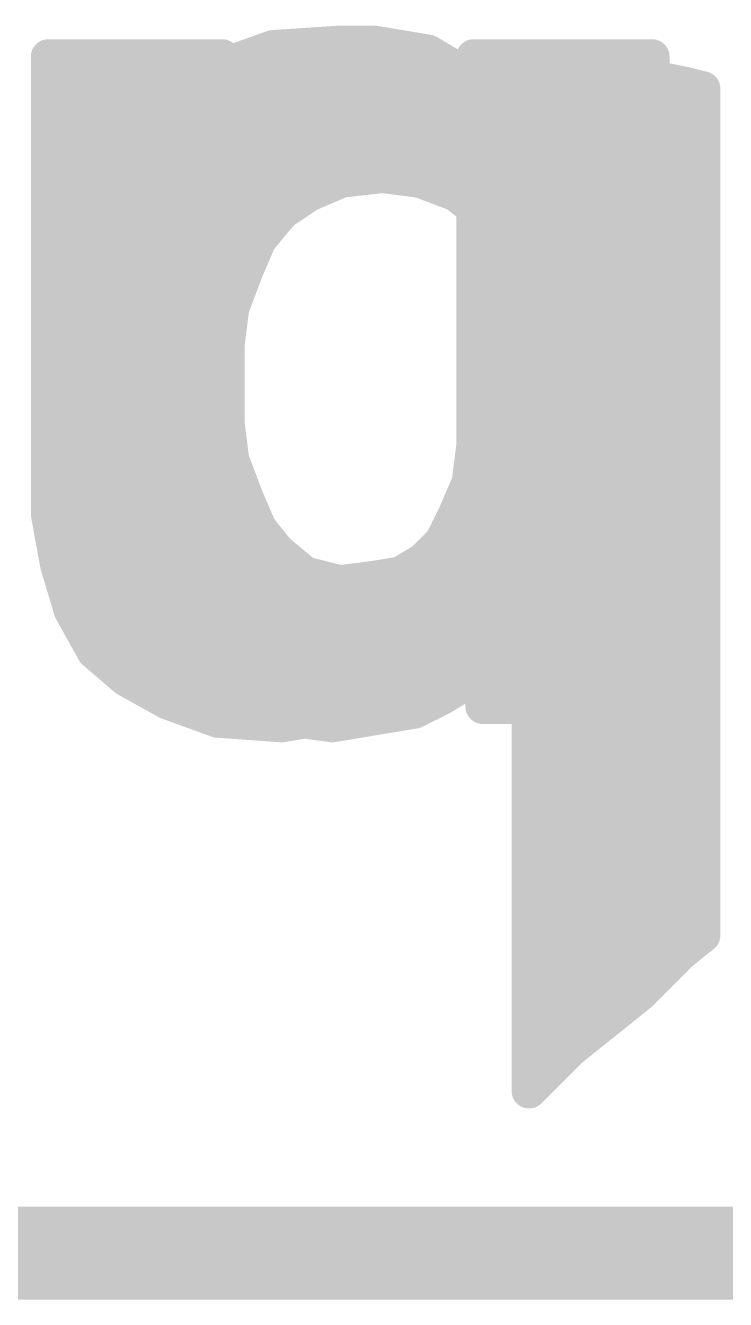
# Model space of a CAD drawing. Extents: x -22 to 88, y -20 to 45.
# Drawn here: x 17.691 to 19.222, y -0.102 to 2.682 of the extents above; entities that cross this region are included whole.
import ezdxf

# ---------------------------------------------------------------- set-up
doc = ezdxf.new("R2010")
doc.units = 0
for name, color, linetype in [('1', 12, 'CONTINUOUS'), ('16', 132, 'CONTINUOUS'), ('20', 53, 'CONTINUOUS'), ('21', 41, 'CONTINUOUS'), ('22', 40, 'CONTINUOUS')]:
    doc.layers.add(name, color=color, linetype=linetype)

msp = doc.modelspace()

# ---------------------------------------------------------------- linework, layer by layer
at = {"layer": '1', "const_width": 0.1524}
msp.add_lwpolyline([(28.752, 0), (1.778, 0)], dxfattribs=at)
at = {"layer": '16', "const_width": 0.1524}
msp.add_lwpolyline([(28.702, 0), (1.778, 0)], dxfattribs=at)
at = {"layer": '20', "const_width": 0.2032}
msp.add_lwpolyline([(28.702, 0), (1.778, 0)], dxfattribs=at)
at = {"layer": '21', "const_width": 0.0381}
for points in [[(17.741, 2.6331, 1), (17.741, 2.595)], [(17.76, 2.614, 1), (17.7219, 2.614)], [(18.1401, 2.614, 1), (18.102, 2.614)], [(18.121, 2.595, 1), (18.121, 2.6331)], [(18.671, 2.6331, 1), (18.671, 2.595)], [(18.69, 2.614, 1), (18.6519, 2.614)], [(19.08, 2.614, 1), (19.0419, 2.614)], [(19.061, 2.595, 1), (19.061, 2.6331)], [(17.741, 2.6099, 1), (17.741, 2.5718)], [(18.121, 2.5718, 1), (18.121, 2.6099)], [(18.671, 2.6099, 1), (18.671, 2.5718)], [(19.061, 2.5718, 1), (19.061, 2.6099)], [(17.741, 2.5337, 1), (17.741, 2.4956)], [(18.121, 2.4956, 1), (18.121, 2.5337)], [(18.671, 2.5337, 1), (18.671, 2.4956)], [(19.061, 2.4956, 1), (19.061, 2.5337)], [(17.741, 2.4575, 1), (17.741, 2.4194)], [(18.121, 2.4194, 1), (18.121, 2.4575)], [(18.671, 2.4575, 1), (18.671, 2.4194)], [(19.061, 2.4194, 1), (19.061, 2.4575)], [(17.741, 2.3813, 1), (17.741, 2.3432)], [(18.121, 2.3432, 1), (18.121, 2.3813)], [(18.671, 2.3813, 1), (18.671, 2.3432)], [(19.061, 2.3432, 1), (19.061, 2.3813)], [(17.741, 2.3051, 1), (17.741, 2.267)], [(18.121, 2.267, 1), (18.121, 2.3051)], [(18.671, 2.3051, 1), (18.671, 2.267)], [(19.061, 2.267, 1), (19.061, 2.3051)], [(17.741, 2.2288, 1), (17.741, 2.1907)], [(18.121, 2.1907, 1), (18.121, 2.2288)], [(18.671, 2.2288, 1), (18.671, 2.1907)], [(19.061, 2.1907, 1), (19.061, 2.2288)], [(17.741, 2.1526, 1), (17.741, 2.1145)], [(18.121, 2.1145, 1), (18.121, 2.1526)], [(18.671, 2.1526, 1), (18.671, 2.1145)], [(19.061, 2.1145, 1), (19.061, 2.1526)], [(17.741, 2.0764, 1), (17.741, 2.0383)], [(18.121, 2.0383, 1), (18.121, 2.0764)], [(18.671, 2.0764, 1), (18.671, 2.0383)], [(19.061, 2.0383, 1), (19.061, 2.0764)], [(17.741, 2.0002, 1), (17.741, 1.9622)], [(18.121, 1.9622, 1), (18.121, 2.0002)], [(18.671, 2.0002, 1), (18.671, 1.9622)], [(19.061, 1.9622, 1), (19.061, 2.0002)], [(17.741, 1.9241, 1), (17.741, 1.886)], [(18.121, 1.886, 1), (18.121, 1.9241)], [(18.671, 1.9241, 1), (18.671, 1.886)], [(19.061, 1.886, 1), (19.061, 1.9241)], [(17.741, 1.8478, 1), (17.741, 1.8097)], [(18.121, 1.8097, 1), (18.121, 1.8478)], [(18.671, 1.8478, 1), (18.671, 1.8097)], [(19.061, 1.8097, 1), (19.061, 1.8478)], [(18.1399, 1.8164, 1), (18.1021, 1.8116)], [(18.102, 1.814, 1), (18.1401, 1.814)], [(17.741, 1.7717, 1), (17.741, 1.7336)], [(18.1287, 1.7336, 1), (18.1287, 1.7717)], [(18.6696, 1.7717, 1), (18.6696, 1.7336)], [(18.6519, 1.764, 1), (18.69, 1.764)], [(18.6899, 1.7616, 1), (18.6521, 1.7664)], [(19.061, 1.7336, 1), (19.061, 1.7717)], [(18.1499, 1.7364, 1), (18.1121, 1.7316)], [(18.1121, 1.7316, 1), (18.1499, 1.7364)], [(17.741, 1.6955, 1), (17.741, 1.6574)], [(18.1382, 1.6574, 1), (18.1382, 1.6955)], [(18.6577, 1.6955, 1), (18.6577, 1.6574)], [(18.6421, 1.6864, 1), (18.6799, 1.6816)], [(18.6785, 1.6765, 1), (18.6435, 1.6915)], [(19.061, 1.6574, 1), (19.061, 1.6955)], [(18.1598, 1.6571, 1), (18.1222, 1.6509)], [(18.1221, 1.6516, 1), (18.1599, 1.6564)], [(17.7597, 1.6174, 1), (17.7223, 1.6106)], [(18.648, 1.6055, 1), (18.614, 1.6225)], [(17.7219, 1.614, 1), (17.76, 1.614)], [(17.7435, 1.6193, 1), (17.7435, 1.5812)], [(18.1662, 1.6054, 1), (18.1358, 1.5826)], [(18.1322, 1.5909, 1), (18.1698, 1.5971)], [(18.15, 1.5812, 1), (18.15, 1.6193)], [(18.6241, 1.6193, 1), (18.6241, 1.5812)], [(18.6135, 1.6215, 1), (18.6485, 1.6065)], [(19.061, 1.5812, 1), (19.061, 1.6193)], [(18.1962, 1.5654, 1), (18.1658, 1.5426)], [(18.6145, 1.5405, 1), (18.5875, 1.5675)], [(17.7574, 1.5431, 1), (17.7574, 1.505)], [(18.1658, 1.5426, 1), (18.1962, 1.5654)], [(18.2035, 1.505, 1), (18.2035, 1.5431)], [(18.571, 1.5431, 1), (18.571, 1.505)], [(18.584, 1.5625, 1), (18.618, 1.5455)], [(19.061, 1.505, 1), (19.061, 1.5431)], [(17.7792, 1.5095, 1), (17.7428, 1.4985)], [(18.2208, 1.5303, 1), (18.2012, 1.4977)], [(18.1958, 1.5026, 1), (18.2262, 1.5254)], [(18.5475, 1.5275, 1), (18.5745, 1.5005)], [(18.5708, 1.4977, 1), (18.5512, 1.5303)], [(17.7423, 1.5006, 1), (17.7797, 1.5074)], [(18.2647, 1.5027, 1), (18.2573, 1.4653)], [(18.2512, 1.4677, 1), (18.2708, 1.5003)], [(18.3141, 1.4928, 1), (18.3079, 1.4552)], [(18.3073, 1.4553, 1), (18.3147, 1.4927)], [(18.4479, 1.4928, 1), (18.4541, 1.4552)], [(18.4534, 1.4551, 1), (18.4486, 1.4929)], [(18.5012, 1.5003, 1), (18.5208, 1.4677)], [(18.5141, 1.4652, 1), (18.5079, 1.5028)], [(17.7779, 1.4668, 1), (17.7779, 1.4287)], [(18.3686, 1.4829, 1), (18.3734, 1.4451)], [(18.3679, 1.4452, 1), (18.3741, 1.4828)], [(19.061, 1.4287, 1), (19.061, 1.4668)], [(17.8077, 1.4133, 1), (17.7743, 1.3947)], [(17.7728, 1.3985, 1), (17.8092, 1.4095)], [(18.681, 1.4131, 1), (18.681, 1.375)], [(18.6969, 1.3834, 1), (18.6651, 1.4046)], [(18.7101, 1.394, 1), (18.672, 1.394)], [(18.691, 1.375, 1), (18.691, 1.4131)], [(17.809, 1.3907, 1), (17.809, 1.3526)], [(18.6661, 1.3526, 1), (18.6661, 1.3907)], [(18.691, 1.3907, 1), (18.691, 1.3526)], [(19.08, 1.374, 1), (19.0419, 1.374)], [(19.0419, 1.374, 1), (19.08, 1.374)], [(19.061, 1.3526, 1), (19.061, 1.3907)], [(18.6559, 1.3221, 1), (18.6261, 1.3459)], [(17.8534, 1.3285, 1), (17.8286, 1.2995)], [(17.8243, 1.3047, 1), (17.8577, 1.3233)], [(18.6251, 1.3446, 1), (18.6569, 1.3234)], [(17.8627, 1.3145, 1), (17.8627, 1.2764)], [(18.5861, 1.2959, 1), (18.6159, 1.2721)], [(18.6129, 1.2691, 1), (18.5891, 1.2989)], [(18.6101, 1.2764, 1), (18.6101, 1.3145)], [(18.691, 1.3145, 1), (18.691, 1.2764)], [(19.061, 1.2764, 1), (19.061, 1.3145)], [(17.9203, 1.2707, 1), (17.9017, 1.2373)], [(17.8986, 1.2395, 1), (17.9234, 1.2685)], [(18.5595, 1.227, 1), (18.5425, 1.261)], [(17.9736, 1.2383, 1), (17.9736, 1.2002)], [(18.5014, 1.2002, 1), (18.5014, 1.2383)], [(18.5391, 1.2589, 1), (18.5629, 1.2291)], [(18.691, 1.2383, 1), (18.691, 1.2002)], [(19.061, 1.2002, 1), (19.061, 1.2383)], [(18.0075, 1.2219, 1), (17.9945, 1.1861)], [(17.9917, 1.1873, 1), (18.0103, 1.2207)], [(18.4339, 1.2117, 1), (18.4481, 1.1763)], [(18.447, 1.1759, 1), (18.435, 1.2121)], [(18.4825, 1.231, 1), (18.4995, 1.197)], [(18.4981, 1.1963, 1), (18.4839, 1.2317)], [(18.691, 1.213, 1), (18.691, 1.1749)], [(19.061, 1.1749, 1), (19.061, 1.213)], [(18.1124, 1.183, 1), (18.1096, 1.145)], [(18.1045, 1.1461, 1), (18.1175, 1.1819)], [(18.3083, 1.1829, 1), (18.3137, 1.1451)], [(18.3141, 1.1452, 1), (18.3079, 1.1828)], [(18.375, 1.1921, 1), (18.387, 1.1559)], [(18.3837, 1.1551, 1), (18.3783, 1.1929)], [(18.672, 1.194, 1), (18.7101, 1.194)], [(19.0419, 1.194, 1), (19.08, 1.194)], [(18.2479, 1.1728, 1), (18.2541, 1.1352)], [(18.2496, 1.135, 1), (18.2524, 1.173)]]:
    msp.add_lwpolyline(points, format="xyb", dxfattribs=at)
at = {"layer": '21', "const_width": 0.0762}
for points in [[(17.741, 1.614), (17.741, 2.614)], [(17.741, 2.614), (18.121, 2.614)], [(18.121, 2.614), (18.121, 1.814)], [(18.671, 1.764), (18.671, 2.614)], [(18.671, 2.614), (19.061, 2.614)], [(19.061, 2.614), (19.061, 1.374)], [(17.741, 2.5908), (18.121, 2.5908)], [(18.671, 2.5908), (19.061, 2.5908)], [(17.741, 2.5146), (18.121, 2.5146)], [(18.671, 2.5146), (19.061, 2.5146)], [(17.741, 2.4384), (18.121, 2.4384)], [(18.671, 2.4384), (19.061, 2.4384)], [(17.741, 2.3622), (18.121, 2.3622)], [(18.671, 2.3622), (19.061, 2.3622)], [(17.741, 2.286), (18.121, 2.286)], [(18.671, 2.286), (19.061, 2.286)], [(17.741, 2.2098), (18.121, 2.2098)], [(18.671, 2.2098), (19.061, 2.2098)], [(17.741, 2.1336), (18.121, 2.1336)], [(18.671, 2.1336), (19.061, 2.1336)], [(17.741, 2.0574), (18.121, 2.0574)], [(18.671, 2.0574), (19.061, 2.0574)], [(17.741, 1.9812), (18.121, 1.9812)], [(18.671, 1.9812), (19.061, 1.9812)], [(17.741, 1.905), (18.121, 1.905)], [(18.671, 1.905), (19.061, 1.905)], [(17.741, 1.8288), (18.121, 1.8288)], [(18.671, 1.8288), (19.061, 1.8288)], [(18.121, 1.814), (18.131, 1.734)], [(17.741, 1.7526), (18.1287, 1.7526)], [(18.661, 1.684), (18.671, 1.764)], [(18.6696, 1.7526), (19.061, 1.7526)], [(18.131, 1.734), (18.141, 1.654)], [(17.741, 1.6764), (18.1382, 1.6764)], [(18.631, 1.614), (18.661, 1.684)], [(18.6577, 1.6764), (19.061, 1.6764)], [(18.141, 1.654), (18.151, 1.594)], [(17.761, 1.504), (17.741, 1.614)], [(18.601, 1.554), (18.631, 1.614)], [(17.7435, 1.6002), (18.15, 1.6002)], [(18.151, 1.594), (18.181, 1.554)], [(18.6241, 1.6002), (19.061, 1.6002)], [(18.181, 1.554), (18.211, 1.514)], [(18.561, 1.514), (18.601, 1.554)], [(17.7574, 1.524), (18.2035, 1.524)], [(18.571, 1.524), (19.061, 1.524)], [(17.791, 1.404), (17.761, 1.504)], [(18.211, 1.514), (18.261, 1.484)], [(18.511, 1.484), (18.561, 1.514)], [(18.261, 1.484), (18.311, 1.474)], [(18.311, 1.474), (18.371, 1.464)], [(18.371, 1.464), (18.451, 1.474)], [(18.451, 1.474), (18.511, 1.484)], [(17.7779, 1.4478), (19.061, 1.4478)], [(17.841, 1.314), (17.791, 1.404)], [(18.681, 1.394), (18.641, 1.334)], [(18.691, 1.394), (18.681, 1.394)], [(18.691, 1.194), (18.691, 1.394)], [(17.809, 1.3716), (18.6661, 1.3716)], [(18.691, 1.3716), (19.061, 1.3716)], [(19.061, 1.374), (19.061, 1.194)], [(18.641, 1.334), (18.601, 1.284)], [(17.911, 1.254), (17.841, 1.314)], [(17.8627, 1.2954), (18.6101, 1.2954)], [(18.601, 1.284), (18.551, 1.244)], [(18.691, 1.2954), (19.061, 1.2954)], [(18.001, 1.204), (17.911, 1.254)], [(18.551, 1.244), (18.491, 1.214)], [(17.9736, 1.2192), (18.5014, 1.2192)], [(18.691, 1.2192), (19.061, 1.2192)], [(18.111, 1.164), (18.001, 1.204)], [(18.441, 1.194), (18.381, 1.174)], [(18.491, 1.214), (18.441, 1.194)], [(19.061, 1.194), (18.691, 1.194)], [(18.251, 1.154), (18.111, 1.164)], [(18.311, 1.164), (18.251, 1.154)], [(18.381, 1.174), (18.311, 1.164)]]:
    msp.add_lwpolyline(points, dxfattribs=at)
at = {"layer": '22', "const_width": 0.0762}
for points in [[(18.382, 2.644), (18.232, 2.634)], [(18.452, 2.644), (18.382, 2.644)], [(18.512, 2.634), (18.452, 2.644)], [(18.232, 2.634), (18.092, 2.584)], [(18.572, 2.624), (18.512, 2.634)], [(18.622, 2.594), (18.572, 2.624)], [(18.852, 2.604), (18.802, 2.614)], [(18.802, 2.614), (18.802, 2.434)], [(18.092, 2.584), (17.982, 2.514)], [(18.111, 2.5908), (18.6273, 2.5908)], [(18.672, 2.564), (18.622, 2.594)], [(18.802, 2.5908), (18.9148, 2.5908)], [(18.902, 2.594), (18.852, 2.604)], [(18.942, 2.584), (18.902, 2.594)], [(18.992, 2.574), (18.942, 2.584)], [(18.722, 2.524), (18.672, 2.564)], [(19.032, 2.564), (18.992, 2.574)], [(19.082, 2.564), (19.032, 2.564)], [(19.132, 2.554), (19.082, 2.564)], [(19.172, 2.544), (19.132, 2.554)], [(18.762, 2.484), (18.722, 2.524)], [(19.172, 0.694), (19.172, 2.544)], [(17.982, 2.514), (17.892, 2.414)], [(17.9829, 2.5146), (18.7314, 2.5146)], [(18.802, 2.5146), (19.172, 2.5146)], [(18.802, 2.434), (18.762, 2.484)], [(17.892, 2.414), (17.822, 2.304)], [(17.914, 2.4384), (18.7985, 2.4384)], [(18.802, 2.4384), (19.172, 2.4384)], [(17.859, 2.3622), (19.172, 2.3622)], [(18.312, 2.314), (18.382, 2.344)], [(18.382, 2.344), (18.472, 2.354)], [(18.472, 2.354), (18.552, 2.344)], [(18.552, 2.344), (18.632, 2.314)], [(17.822, 2.304), (17.782, 2.174)], [(18.252, 2.274), (18.312, 2.314)], [(18.632, 2.314), (18.682, 2.274)], [(17.8165, 2.286), (18.27, 2.286)], [(18.202, 2.214), (18.252, 2.274)], [(18.667, 2.286), (19.172, 2.286)], [(18.682, 2.274), (18.732, 2.214)], [(17.793, 2.2098), (18.2002, 2.2098)], [(18.172, 2.144), (18.202, 2.214)], [(18.732, 2.214), (18.762, 2.144)], [(18.7338, 2.2098), (19.172, 2.2098)], [(17.782, 2.174), (17.752, 2.034)], [(17.7733, 2.1336), (18.1681, 2.1336)], [(18.142, 2.064), (18.172, 2.144)], [(18.762, 2.144), (18.792, 2.064)], [(18.7659, 2.1336), (19.172, 2.1336)], [(17.757, 2.0574), (18.1412, 2.0574)], [(18.132, 1.984), (18.142, 2.064)], [(18.792, 2.064), (18.802, 1.984)], [(18.7928, 2.0574), (19.172, 2.0574)], [(17.752, 2.034), (17.742, 1.884)], [(17.7485, 1.9812), (18.132, 1.9812)], [(18.132, 1.894), (18.132, 1.984)], [(18.802, 1.984), (18.802, 1.814)], [(18.802, 1.9812), (19.172, 1.9812)], [(18.132, 1.894), (17.742, 1.884)], [(17.742, 1.884), (18.132, 1.894)], [(17.742, 1.884), (17.752, 1.744)], [(17.7434, 1.905), (18.132, 1.905)], [(18.132, 1.814), (18.132, 1.894)], [(18.802, 1.905), (19.172, 1.905)], [(17.7459, 1.8288), (18.132, 1.8288)], [(18.802, 1.8288), (19.172, 1.8288)], [(18.142, 1.734), (18.132, 1.814)], [(18.802, 1.814), (18.782, 1.734)], [(17.7514, 1.7526), (18.1397, 1.7526)], [(17.752, 1.744), (17.782, 1.614)], [(18.7867, 1.7526), (19.172, 1.7526)], [(18.172, 1.654), (18.142, 1.734)], [(18.782, 1.734), (18.762, 1.654)], [(17.7676, 1.6764), (18.1636, 1.6764)], [(18.7676, 1.6764), (19.172, 1.6764)], [(17.832, 1.494), (18.172, 1.654)], [(18.172, 1.654), (17.832, 1.494)], [(18.202, 1.584), (18.172, 1.654)], [(18.762, 1.654), (18.732, 1.584)], [(17.782, 1.614), (17.832, 1.494)], [(17.7878, 1.6002), (18.0577, 1.6002)], [(18.0577, 1.6002), (18.1951, 1.6002)], [(18.242, 1.534), (18.202, 1.584)], [(18.732, 1.584), (18.682, 1.534)], [(18.7389, 1.6002), (19.172, 1.6002)], [(17.8195, 1.524), (17.8957, 1.524)], [(17.8957, 1.524), (18.254, 1.524)], [(18.302, 1.484), (18.242, 1.534)], [(18.682, 1.534), (18.622, 1.484)], [(18.67, 1.524), (19.172, 1.524)], [(17.832, 1.494), (17.892, 1.384)], [(18.382, 1.464), (18.302, 1.484)], [(18.622, 1.484), (18.552, 1.464)], [(17.8572, 1.4478), (19.172, 1.4478)], [(18.462, 1.454), (18.382, 1.464)], [(18.552, 1.464), (18.462, 1.454)], [(17.892, 1.384), (17.982, 1.294)], [(17.9044, 1.3716), (18.7801, 1.3716)], [(18.742, 1.324), (18.782, 1.374)], [(18.782, 1.374), (18.792, 1.374)], [(18.792, 1.374), (18.792, 0.354)], [(18.792, 1.3716), (19.172, 1.3716)], [(18.702, 1.274), (18.742, 1.324)], [(17.9806, 1.2954), (18.7191, 1.2954)], [(17.982, 1.294), (18.092, 1.214)], [(18.652, 1.244), (18.702, 1.274)], [(18.792, 1.2954), (19.172, 1.2954)], [(18.602, 1.214), (18.652, 1.244)], [(18.0848, 1.2192), (18.6107, 1.2192)], [(18.792, 1.2192), (19.172, 1.2192)], [(18.092, 1.214), (18.212, 1.174)], [(18.542, 1.184), (18.602, 1.214)], [(18.212, 1.174), (18.362, 1.154)], [(18.362, 1.154), (18.422, 1.164)], [(18.422, 1.164), (18.482, 1.174)], [(18.482, 1.174), (18.542, 1.184)], [(18.792, 1.143), (19.172, 1.143)], [(18.792, 1.0668), (19.172, 1.0668)], [(18.792, 0.9906), (19.172, 0.9906)], [(18.792, 0.9144), (19.172, 0.9144)], [(18.792, 0.8382), (19.172, 0.8382)], [(18.792, 0.762), (19.172, 0.762)], [(18.792, 0.6858), (19.1618, 0.6858)], [(19.122, 0.654), (19.172, 0.694)], [(19.082, 0.614), (19.122, 0.654)], [(18.792, 0.6096), (19.0776, 0.6096)], [(19.032, 0.564), (19.082, 0.614)], [(18.982, 0.524), (19.032, 0.564)], [(18.792, 0.5334), (18.9938, 0.5334)], [(18.932, 0.484), (18.982, 0.524)], [(18.882, 0.444), (18.932, 0.484)], [(18.792, 0.4572), (18.8985, 0.4572)], [(18.832, 0.394), (18.882, 0.444)], [(18.792, 0.354), (18.832, 0.394)], [(18.792, 0.381), (18.819, 0.381)]]:
    msp.add_lwpolyline(points, dxfattribs=at)
at = {"layer": '22', "const_width": 0.0381}
for points in [[(18.382, 2.6631, 1), (18.382, 2.625)], [(18.3833, 2.625, 1), (18.3807, 2.663)], [(18.4551, 2.6628, 1), (18.4489, 2.6252)], [(18.452, 2.625, 1), (18.452, 2.6631)], [(18.2307, 2.653, 1), (18.2333, 2.615)], [(18.2384, 2.6161, 1), (18.2256, 2.6519)], [(18.5151, 2.6528, 1), (18.5089, 2.6152)], [(18.5089, 2.6152, 1), (18.5151, 2.6528)], [(18.5818, 2.6403, 1), (18.5622, 2.6077)], [(18.5689, 2.6052, 1), (18.5751, 2.6428)], [(18.8057, 2.6327, 1), (18.7983, 2.5953)], [(18.821, 2.614, 1), (18.7829, 2.614)], [(18.0856, 2.6019, 1), (18.0984, 2.5661)], [(18.1022, 2.5679, 1), (18.0818, 2.6001)], [(18.111, 2.6099, 1), (18.111, 2.5718)], [(18.6318, 2.6103, 1), (18.6122, 2.5777)], [(18.6122, 2.5777, 1), (18.6318, 2.6103)], [(18.6273, 2.5718, 1), (18.6273, 2.6099)], [(18.802, 2.6099, 1), (18.802, 2.5718)], [(18.8557, 2.6227, 1), (18.8483, 2.5853)], [(18.8483, 2.5853, 1), (18.8557, 2.6227)], [(18.9066, 2.6125, 1), (18.8974, 2.5755)], [(18.8983, 2.5753, 1), (18.9057, 2.6127)], [(18.9148, 2.5718, 1), (18.9148, 2.6099)], [(18.9457, 2.6027, 1), (18.9383, 2.5653)], [(18.9374, 2.5655, 1), (18.9466, 2.6025)], [(18.6839, 2.5789, 1), (18.6601, 2.5491)], [(18.6622, 2.5477, 1), (18.6818, 2.5803)], [(18.9966, 2.5925, 1), (18.9874, 2.5555)], [(18.9883, 2.5553, 1), (18.9957, 2.5927)], [(19.032, 2.5831, 1), (19.032, 2.545)], [(19.0274, 2.5455, 1), (19.0366, 2.5825)], [(19.0857, 2.5827, 1), (19.0783, 2.5453)], [(19.082, 2.545, 1), (19.082, 2.5831)], [(19.1366, 2.5725, 1), (19.1274, 2.5355)], [(19.1283, 2.5353, 1), (19.1357, 2.5727)], [(18.7355, 2.5375, 1), (18.7085, 2.5105)], [(19.1911, 2.544, 1), (19.153, 2.544)], [(19.1674, 2.5255, 1), (19.1766, 2.5625)], [(17.9718, 2.5301, 1), (17.9922, 2.4979)], [(17.9829, 2.5337, 1), (17.9829, 2.4956)], [(17.9962, 2.5013, 1), (17.9678, 2.5267)], [(18.7101, 2.5091, 1), (18.7339, 2.5389)], [(18.7314, 2.4956, 1), (18.7314, 2.5337)], [(18.802, 2.5337, 1), (18.802, 2.4956)], [(19.172, 2.4956, 1), (19.172, 2.5337)], [(18.7769, 2.4959, 1), (18.7471, 2.4721)], [(18.7485, 2.4705, 1), (18.7755, 2.4975)], [(17.9081, 2.4038, 1), (17.8759, 2.4242)], [(17.914, 2.4575, 1), (17.914, 2.4194)], [(18.802, 2.4575, 1), (18.802, 2.4194)], [(18.7829, 2.434, 1), (18.821, 2.434)], [(18.7871, 2.4221, 1), (18.8169, 2.4459)], [(18.7985, 2.4194, 1), (18.7985, 2.4575)], [(19.172, 2.4194, 1), (19.172, 2.4575)], [(17.8778, 2.4267, 1), (17.9062, 2.4013)], [(17.859, 2.3813, 1), (17.859, 2.3432)], [(19.172, 2.3432, 1), (19.172, 2.3813)], [(18.3799, 2.3629, 1), (18.3841, 2.3251)], [(18.3895, 2.3265, 1), (18.3745, 2.3615)], [(18.4744, 2.3729, 1), (18.4696, 2.3351)], [(18.4741, 2.3351, 1), (18.4699, 2.3729)], [(18.5587, 2.3618, 1), (18.5453, 2.3262)], [(18.5496, 2.3251, 1), (18.5544, 2.3629)], [(17.8402, 2.2984, 1), (17.8038, 2.3096)], [(18.3045, 2.3315, 1), (18.3195, 2.2965)], [(18.3226, 2.2981, 1), (18.3014, 2.3299)], [(18.6439, 2.3289, 1), (18.6201, 2.2991)], [(18.6253, 2.2962, 1), (18.6387, 2.3318)], [(17.8165, 2.3051, 1), (17.8165, 2.267)], [(17.8059, 2.3142, 1), (17.8381, 2.2938)], [(18.2666, 2.2618, 1), (18.2374, 2.2862)], [(18.27, 2.267, 1), (18.27, 2.3051)], [(18.667, 2.3051, 1), (18.667, 2.267)], [(18.6966, 2.2862, 1), (18.6674, 2.2618)], [(19.172, 2.267, 1), (19.172, 2.3051)], [(18.2414, 2.2899, 1), (18.2626, 2.2581)], [(18.6701, 2.2591, 1), (18.6939, 2.2889)], [(17.793, 2.2288, 1), (17.793, 2.1907)], [(18.1874, 2.2262, 1), (18.2166, 2.2018)], [(18.2195, 2.2065, 1), (18.1845, 2.2215)], [(18.2002, 2.1907, 1), (18.2002, 2.2288)], [(18.7495, 2.2215, 1), (18.7145, 2.2065)], [(18.7338, 2.2288, 1), (18.7338, 2.1907)], [(18.7174, 2.2018, 1), (18.7466, 2.2262)], [(19.172, 2.1907, 1), (19.172, 2.2288)], [(17.8006, 2.17, 1), (17.7634, 2.178)], [(17.7733, 2.1526, 1), (17.7733, 2.1145)], [(17.7638, 2.1796, 1), (17.8002, 2.1684)], [(18.1898, 2.1373, 1), (18.1542, 2.1507)], [(18.1681, 2.1145, 1), (18.1681, 2.1526)], [(18.7798, 2.1507, 1), (18.7442, 2.1373)], [(18.7659, 2.1526, 1), (18.7659, 2.1145)], [(19.172, 2.1145, 1), (19.172, 2.1526)], [(18.1545, 2.1515, 1), (18.1895, 2.1365)], [(18.7445, 2.1365, 1), (18.7795, 2.1515)], [(17.757, 2.0764, 1), (17.757, 2.0383)], [(18.1242, 2.0707, 1), (18.1598, 2.0573)], [(18.1609, 2.0616, 1), (18.1231, 2.0664)], [(18.1412, 2.0383, 1), (18.1412, 2.0764)], [(18.8109, 2.0664, 1), (18.7731, 2.0616)], [(18.7928, 2.0764, 1), (18.7928, 2.0383)], [(18.7742, 2.0573, 1), (18.8098, 2.0707)], [(19.172, 2.0383, 1), (19.172, 2.0764)], [(17.771, 2.0327, 1), (17.733, 2.0353)], [(17.7334, 2.038, 1), (17.7706, 2.03)], [(17.7485, 2.0002, 1), (17.7485, 1.9622)], [(18.1511, 1.984, 1), (18.113, 1.984)], [(18.1131, 1.9864, 1), (18.1509, 1.9816)], [(18.132, 1.9622, 1), (18.132, 2.0002)], [(18.821, 1.984, 1), (18.7829, 1.984)], [(18.802, 2.0002, 1), (18.802, 1.9622)], [(18.7831, 1.9816, 1), (18.8209, 1.9864)], [(19.172, 1.9622, 1), (19.172, 2.0002)], [(17.7415, 1.903, 1), (17.7425, 1.865)], [(17.761, 1.8854, 1), (17.723, 1.8826)], [(17.7415, 1.903, 1), (17.7425, 1.865)], [(17.7434, 1.9241, 1), (17.7434, 1.886)], [(18.1511, 1.894, 1), (18.113, 1.894)], [(18.1325, 1.875, 1), (18.1315, 1.913)], [(18.1325, 1.875, 1), (18.1315, 1.913)], [(18.132, 1.886, 1), (18.132, 1.9241)], [(18.802, 1.9241, 1), (18.802, 1.886)], [(19.172, 1.886, 1), (19.172, 1.9241)], [(17.723, 1.8853, 1), (17.761, 1.8827)], [(18.113, 1.894, 1), (18.1511, 1.894)], [(17.7459, 1.8478, 1), (17.7459, 1.8097)], [(18.132, 1.8097, 1), (18.132, 1.8478)], [(18.802, 1.8478, 1), (18.802, 1.8097)], [(19.172, 1.8097, 1), (19.172, 1.8478)], [(18.1509, 1.8164, 1), (18.1131, 1.8116)], [(18.8205, 1.8094, 1), (18.7835, 1.8186)], [(18.113, 1.814, 1), (18.1511, 1.814)], [(18.7829, 1.814, 1), (18.821, 1.814)], [(17.7514, 1.7717, 1), (17.7514, 1.7336)], [(17.7706, 1.7483, 1), (17.7334, 1.7397)], [(18.1397, 1.7336, 1), (18.1397, 1.7717)], [(18.7867, 1.7717, 1), (18.7867, 1.7336)], [(19.172, 1.7336, 1), (19.172, 1.7717)], [(17.733, 1.7426, 1), (17.771, 1.7454)], [(18.1598, 1.7407, 1), (18.1242, 1.7273)], [(18.1231, 1.7316, 1), (18.1609, 1.7364)], [(18.7635, 1.7386, 1), (18.8005, 1.7294)], [(18.8005, 1.7294, 1), (18.7635, 1.7386)], [(17.7676, 1.6955, 1), (17.7676, 1.6574)], [(18.1636, 1.6574, 1), (18.1636, 1.6955)], [(18.7676, 1.6955, 1), (18.7676, 1.6574)], [(19.172, 1.6574, 1), (19.172, 1.6955)], [(18.1895, 1.6615, 1), (18.1545, 1.6465)], [(18.1542, 1.6473, 1), (18.1898, 1.6607)], [(18.1801, 1.6368, 1), (18.1639, 1.6712)], [(18.1801, 1.6368, 1), (18.1639, 1.6712)], [(18.7435, 1.6586, 1), (18.7805, 1.6494)], [(18.7795, 1.6465, 1), (18.7445, 1.6615)], [(17.7996, 1.6213, 1), (17.7644, 1.6067)], [(17.7634, 1.6097, 1), (17.8006, 1.6183)], [(17.7878, 1.6193, 1), (17.7878, 1.5812)], [(18.0577, 1.6193, 1), (18.0577, 1.5812)], [(18.0577, 1.5812, 1), (18.0577, 1.6193)], [(18.2169, 1.5959, 1), (18.1871, 1.5721)], [(18.1951, 1.5812, 1), (18.1951, 1.6193)], [(18.7455, 1.5705, 1), (18.7185, 1.5975)], [(18.7389, 1.6193, 1), (18.7389, 1.5812)], [(19.172, 1.5812, 1), (19.172, 1.6193)], [(18.1845, 1.5765, 1), (18.2195, 1.5915)], [(18.7145, 1.5915, 1), (18.7495, 1.5765)], [(17.8195, 1.5431, 1), (17.8195, 1.505)], [(17.8957, 1.5431, 1), (17.8957, 1.505)], [(17.8957, 1.505, 1), (17.8957, 1.5431)], [(18.2542, 1.5486, 1), (18.2298, 1.5194)], [(18.2271, 1.5221, 1), (18.2569, 1.5459)], [(18.254, 1.505, 1), (18.254, 1.5431)], [(18.67, 1.5431, 1), (18.67, 1.505)], [(18.6685, 1.5475, 1), (18.6955, 1.5205)], [(18.6942, 1.5194, 1), (18.6698, 1.5486)], [(19.172, 1.505, 1), (19.172, 1.5431)], [(17.8487, 1.5031, 1), (17.8153, 1.4849)], [(17.8239, 1.5112, 1), (17.8401, 1.4768)], [(17.8239, 1.5112, 1), (17.8401, 1.4768)], [(17.8144, 1.4867, 1), (17.8496, 1.5013)], [(18.3066, 1.5025, 1), (18.2974, 1.4655)], [(18.2898, 1.4694, 1), (18.3142, 1.4986)], [(18.6098, 1.4986, 1), (18.6342, 1.4694)], [(18.6272, 1.4657, 1), (18.6168, 1.5023)], [(17.8572, 1.4668, 1), (17.8572, 1.4287)], [(18.3844, 1.4829, 1), (18.3796, 1.4451)], [(18.3774, 1.4455, 1), (18.3866, 1.4825)], [(18.4599, 1.4729, 1), (18.4641, 1.4351)], [(18.4596, 1.4351, 1), (18.4644, 1.4729)], [(18.5468, 1.4823, 1), (18.5572, 1.4457)], [(18.5541, 1.4451, 1), (18.5499, 1.4829)], [(19.172, 1.4287, 1), (19.172, 1.4668)], [(17.9055, 1.3975, 1), (17.8785, 1.3705)], [(17.8753, 1.3749, 1), (17.9087, 1.3931)], [(17.9044, 1.3907, 1), (17.9044, 1.3526)], [(18.782, 1.3931, 1), (18.782, 1.355)], [(18.7969, 1.3621, 1), (18.7671, 1.3859)], [(18.8111, 1.374, 1), (18.773, 1.374)], [(18.792, 1.3907, 1), (18.792, 1.3526)], [(18.7801, 1.3526, 1), (18.7801, 1.3907)], [(18.792, 1.355, 1), (18.792, 1.3931)], [(19.172, 1.3526, 1), (19.172, 1.3907)], [(18.7271, 1.3359, 1), (18.7569, 1.3121)], [(18.7569, 1.3121, 1), (18.7271, 1.3359)], [(17.9806, 1.3145, 1), (17.9806, 1.2764)], [(17.9932, 1.3094, 1), (17.9708, 1.2786)], [(17.9685, 1.2805, 1), (17.9955, 1.3075)], [(18.7118, 1.2577, 1), (18.6922, 1.2903)], [(18.7191, 1.2764, 1), (18.7191, 1.3145)], [(18.792, 1.3145, 1), (18.792, 1.2764)], [(19.172, 1.2764, 1), (19.172, 1.3145)], [(18.6618, 1.2277, 1), (18.6422, 1.2603)], [(18.6871, 1.2859, 1), (18.7169, 1.2621)], [(18.0848, 1.2383, 1), (18.0848, 1.2002)], [(18.6107, 1.2002, 1), (18.6107, 1.2383)], [(18.6422, 1.2603, 1), (18.6618, 1.2277)], [(18.792, 1.2383, 1), (18.792, 1.2002)], [(19.172, 1.2002, 1), (19.172, 1.2383)], [(18.098, 1.2321, 1), (18.086, 1.1959)], [(18.0808, 1.1986, 1), (18.1032, 1.2294)], [(18.5922, 1.2303, 1), (18.6118, 1.1977)], [(18.6105, 1.197, 1), (18.5935, 1.231)], [(18.2145, 1.1929, 1), (18.2095, 1.1551)], [(18.206, 1.1559, 1), (18.218, 1.1921)], [(18.4189, 1.1828, 1), (18.4251, 1.1452)], [(18.4251, 1.1452, 1), (18.4189, 1.1828)], [(18.4789, 1.1928, 1), (18.4851, 1.1552)], [(18.4851, 1.1552, 1), (18.4789, 1.1928)], [(18.5335, 1.201, 1), (18.5505, 1.167)], [(18.5451, 1.1652, 1), (18.5389, 1.2028)], [(18.3589, 1.1728, 1), (18.3651, 1.1352)], [(18.3595, 1.1351, 1), (18.3645, 1.1729)], [(18.792, 1.1621, 1), (18.792, 1.124)], [(19.172, 1.124, 1), (19.172, 1.1621)], [(18.792, 1.0858, 1), (18.792, 1.0477)], [(19.172, 1.0477, 1), (19.172, 1.0858)], [(18.792, 1.0096, 1), (18.792, 0.9716)], [(19.172, 0.9716, 1), (19.172, 1.0096)], [(18.792, 0.9335, 1), (18.792, 0.8953)], [(19.172, 0.8953, 1), (19.172, 0.9335)], [(18.792, 0.8573, 1), (18.792, 0.8192)], [(19.172, 0.8192, 1), (19.172, 0.8573)], [(18.792, 0.7811, 1), (18.792, 0.7429)], [(19.172, 0.7429, 1), (19.172, 0.7811)], [(18.792, 0.7049, 1), (18.792, 0.6668)], [(19.1839, 0.6791, 1), (19.1601, 0.7089)], [(19.1618, 0.6668, 1), (19.1618, 0.7049)], [(19.153, 0.694, 1), (19.1911, 0.694)], [(19.1101, 0.6689, 1), (19.1339, 0.6391)], [(19.1355, 0.6405, 1), (19.1085, 0.6675)], [(18.792, 0.6287, 1), (18.792, 0.5906)], [(19.0685, 0.6275, 1), (19.0955, 0.6005)], [(19.0955, 0.6005, 1), (19.0685, 0.6275)], [(19.0776, 0.5906, 1), (19.0776, 0.6287)], [(19.0185, 0.5775, 1), (19.0455, 0.5505)], [(19.0439, 0.5491, 1), (19.0201, 0.5789)], [(18.792, 0.5524, 1), (18.792, 0.5143)], [(18.9701, 0.5389, 1), (18.9939, 0.5091)], [(18.9939, 0.5091, 1), (18.9701, 0.5389)], [(18.9938, 0.5143, 1), (18.9938, 0.5524)], [(18.9201, 0.4989, 1), (18.9439, 0.4691)], [(18.9439, 0.4691, 1), (18.9201, 0.4989)], [(18.792, 0.4763, 1), (18.792, 0.4381)], [(18.8701, 0.4589, 1), (18.8939, 0.4291)], [(18.8955, 0.4305, 1), (18.8685, 0.4575)], [(18.8985, 0.4381, 1), (18.8985, 0.4763)], [(18.792, 0.4001, 1), (18.792, 0.3619)], [(18.8185, 0.4075, 1), (18.8455, 0.3805)], [(18.8455, 0.3805, 1), (18.8185, 0.4075)], [(18.819, 0.3619, 1), (18.819, 0.4001)], [(18.7785, 0.3675, 1), (18.8055, 0.3405)], [(18.773, 0.354, 1), (18.8111, 0.354)]]:
    msp.add_lwpolyline(points, format="xyb", dxfattribs=at)

doc.saveas('drawing.dxf')
